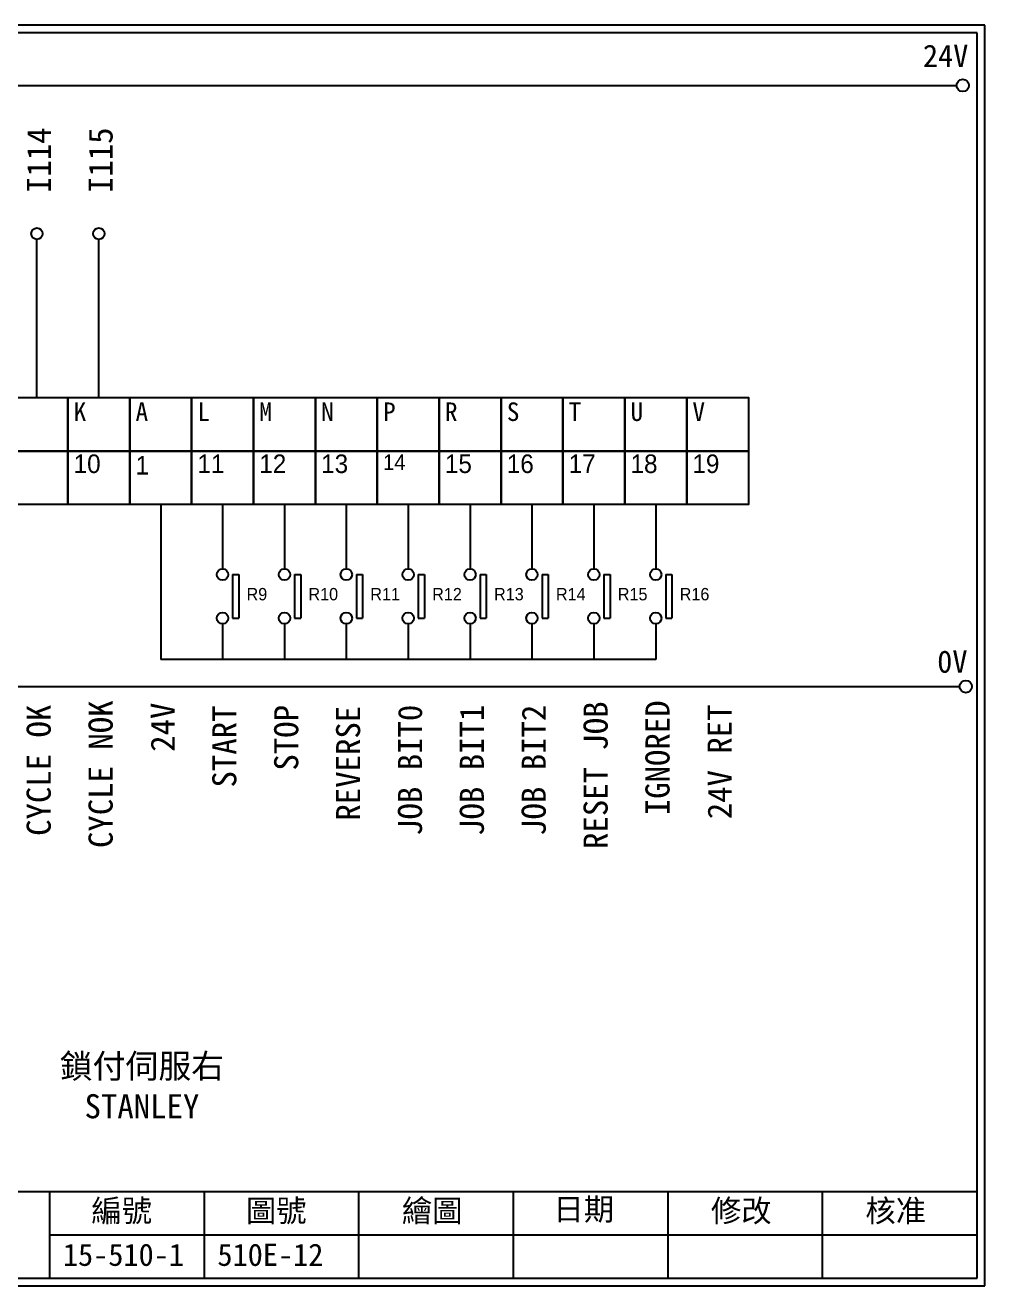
# Model space of a CAD drawing. Extents: x 627 to 914, y 3 to 207.
# Drawn here: x 759 to 914.2, y 3 to 207 of the extents above; entities that cross this region are included whole.
import ezdxf

# ---------------------------------------------------------------- set-up
doc = ezdxf.new("R2010")
doc.units = 0
doc.layers.get('0').update_dxf_attribs({"linetype": 'CONTINUOUS'})
doc.layers.add('圖框層', color=7, linetype='CONTINUOUS')
doc.layers.add('標尺寸層', color=3, linetype='CONTINUOUS')
doc.styles.add('CNS', font='romanc.shx', dxfattribs={"bigfont": 'chineset.shx'})
doc.styles.add('STSL', font='kaiu.ttf')

msp = doc.modelspace()

# ---------------------------------------------------------------- linework, layer by layer
for p, q in [((760.86, 146.73), (760.86, 172.32)), ((770.87, 146.73), (770.87, 172.32)), ((790.89, 129.4), (790.89, 119)), ((800.9, 129.4), (800.9, 119)), ((810.91, 129.4), (810.91, 119)), ((820.92, 129.4), (820.92, 119)), ((830.93, 129.4), (830.93, 119)), ((840.94, 129.4), (840.94, 119)), ((850.95, 129.4), (850.95, 119)), ((860.96, 129.4), (860.96, 119))]:
    msp.add_line(p, q)
for points in [[(755.86, 146.73), (765.87, 146.73), (765.87, 138.07), (755.86, 138.07)], [(765.87, 146.73), (775.88, 146.73), (775.88, 138.07), (765.87, 138.07)], [(775.88, 146.73), (785.89, 146.73), (785.89, 138.07), (775.88, 138.07)], [(785.89, 146.73), (795.9, 146.73), (795.9, 138.07), (785.89, 138.07)], [(795.9, 146.73), (805.91, 146.73), (805.91, 138.07), (795.9, 138.07)], [(805.91, 146.73), (815.92, 146.73), (815.92, 138.07), (805.91, 138.07)], [(815.92, 146.73), (825.93, 146.73), (825.93, 138.07), (815.92, 138.07)], [(825.93, 146.73), (835.94, 146.73), (835.94, 138.07), (825.93, 138.07)], [(835.94, 146.73), (845.95, 146.73), (845.95, 138.07), (835.94, 138.07)], [(845.95, 146.73), (855.96, 146.73), (855.96, 138.07), (845.95, 138.07)], [(855.96, 146.73), (865.97, 146.73), (865.97, 138.07), (855.96, 138.07)], [(865.97, 146.73), (875.98, 146.73), (875.98, 138.07), (865.97, 138.07)], [(755.86, 138.07), (765.87, 138.07), (765.87, 129.4), (755.86, 129.4)], [(765.87, 138.07), (775.88, 138.07), (775.88, 129.4), (765.87, 129.4)], [(775.88, 138.07), (785.89, 138.07), (785.89, 129.4), (775.88, 129.4)], [(785.89, 138.07), (795.9, 138.07), (795.9, 129.4), (785.89, 129.4)], [(795.9, 138.07), (805.91, 138.07), (805.91, 129.4), (795.9, 129.4)], [(805.91, 138.07), (815.92, 138.07), (815.92, 129.4), (805.91, 129.4)], [(815.92, 138.07), (825.93, 138.07), (825.93, 129.4), (815.92, 129.4)], [(825.93, 138.07), (835.94, 138.07), (835.94, 129.4), (825.93, 129.4)], [(835.94, 138.07), (845.95, 138.07), (845.95, 129.4), (835.94, 129.4)], [(845.95, 138.07), (855.96, 138.07), (855.96, 129.4), (845.95, 129.4)], [(855.96, 138.07), (865.97, 138.07), (865.97, 129.4), (855.96, 129.4)], [(865.97, 138.07), (875.98, 138.07), (875.98, 129.4), (865.97, 129.4)]]:
    msp.add_lwpolyline(points, close=True)
for centre in [(910.63, 197.22), (911.12, 99.96)]:
    msp.add_circle(centre, 1)
at = {"layer": '圖框層', "color": 7}
for p, q in [((914.2, 206.97), (627.2, 206.97)), ((914.2, 3), (914.2, 206.97)), ((912.95, 205.72), (628.45, 205.72)), ((912.95, 4.25), (912.95, 205.72)), ((628.45, 18.25), (912.95, 18.25)), ((762.95, 4.25), (762.95, 18.25)), ((787.95, 4.25), (787.95, 18.25)), ((812.95, 4.25), (812.95, 18.25)), ((837.95, 4.25), (837.95, 18.25)), ((862.95, 4.25), (862.95, 18.25)), ((887.95, 4.25), (887.95, 18.25)), ((762.95, 11.25), (912.95, 11.25)), ((628.45, 4.25), (912.95, 4.25)), ((627.2, 3), (914.2, 3))]:
    msp.add_line(p, q, dxfattribs=at)
at = {"layer": '標尺寸層', "color": 7}
for p, q in [((632.04, 197.22), (909.63, 197.22)), ((632.25, 99.96), (910.12, 99.96))]:
    msp.add_line(p, q, dxfattribs=at)
at = {"layer": '標尺寸層'}
for p, q in [((780.88, 129.4), (780.88, 104.36)), ((792.52, 118.08), (792.52, 111.03)), ((792.52, 118.08), (793.52, 118.08)), ((793.52, 118.08), (793.52, 111.03)), ((802.53, 118.08), (802.53, 111.03)), ((802.53, 118.08), (803.53, 118.08)), ((803.53, 118.08), (803.53, 111.03)), ((812.54, 118.08), (812.54, 111.03)), ((812.54, 118.08), (813.54, 118.08)), ((813.54, 118.08), (813.54, 111.03)), ((822.55, 118.08), (822.55, 111.03)), ((822.55, 118.08), (823.55, 118.08)), ((823.55, 118.08), (823.55, 111.03)), ((832.56, 118.08), (832.56, 111.03)), ((832.56, 118.08), (833.56, 118.08)), ((833.56, 118.08), (833.56, 111.03)), ((842.57, 118.08), (842.57, 111.03)), ((842.57, 118.08), (843.57, 118.08)), ((843.57, 118.08), (843.57, 111.03)), ((852.58, 118.08), (852.58, 111.03)), ((852.58, 118.08), (853.58, 118.08)), ((853.58, 118.08), (853.58, 111.03)), ((862.59, 118.08), (862.59, 111.03)), ((862.59, 118.08), (863.59, 118.08)), ((863.59, 118.08), (863.59, 111.03)), ((792.52, 111.03), (793.52, 111.03)), ((802.53, 111.03), (803.53, 111.03)), ((812.54, 111.03), (813.54, 111.03)), ((822.55, 111.03), (823.55, 111.03)), ((832.56, 111.03), (833.56, 111.03)), ((842.57, 111.03), (843.57, 111.03)), ((852.58, 111.03), (853.58, 111.03)), ((862.59, 111.03), (863.59, 111.03)), ((790.89, 110.11), (790.89, 104.36)), ((800.9, 110.11), (800.9, 104.36)), ((810.91, 110.11), (810.91, 104.36)), ((820.92, 110.11), (820.92, 104.36)), ((830.93, 110.11), (830.93, 104.36)), ((840.94, 110.11), (840.94, 104.36)), ((850.95, 110.11), (850.95, 104.36)), ((860.96, 110.11), (860.96, 104.36)), ((860.96, 104.36), (780.88, 104.36))]:
    msp.add_line(p, q, dxfattribs=at)
at = {"layer": '標尺寸層', "color": 7}
for centre in [(760.86, 173.24), (770.87, 173.24), (790.89, 118.08), (800.9, 118.08), (810.91, 118.08), (820.92, 118.08), (830.93, 118.08), (840.94, 118.08), (850.95, 118.08), (860.96, 118.08), (790.89, 111.03), (800.9, 111.03), (810.91, 111.03), (820.92, 111.03), (830.93, 111.03), (840.94, 111.03), (850.95, 111.03), (860.96, 111.03)]:
    msp.add_circle(centre, 0.92, dxfattribs=at)

# ---------------------------------------------------------------- texts
at = {"attachment_point": 1}
for s, insert, char_height, width in [('K', (766.8, 145.93), 3, 8.2913), ('A', (776.81, 145.93), 3, 8.2913), ('L', (786.82, 145.93), 3, 8.2913), ('M', (796.83, 145.93), 3, 8.2913), ('N', (806.84, 145.93), 3, 8.2913), ('P', (816.85, 145.93), 3, 8.2913), ('R', (826.86, 145.93), 3, 8.2913), ('S', (836.87, 145.93), 3, 8.2913), ('T', (846.88, 145.93), 3, 8.2913), ('U', (856.89, 145.93), 3, 8.2913), ('V', (866.9, 145.93), 3, 8.2913), ('{\\fPMingLiU|b0|i0|c136|p18;10}', (766.8, 137.51), 3, 8.2913), ('{\\fPMingLiU|b0|i0|c136|p18;1}', (776.81, 137.27), 3, 8.2913), ('{\\fPMingLiU|b0|i0|c136|p18;11}', (786.82, 137.51), 3, 8.2913), ('{\\fPMingLiU|b0|i0|c136|p18;12}', (796.83, 137.51), 3, 8.2913), ('{\\fPMingLiU|b0|i0|c136|p18;13}', (806.84, 137.51), 3, 8.2913), ('{\\fPMingLiU|b0|i0|c136|p18;14}', (816.85, 137.51), 2.5, 8.2913), ('{\\fPMingLiU|b0|i0|c136|p18;15}', (826.86, 137.51), 3, 8.2913), ('{\\fPMingLiU|b0|i0|c136|p18;16}', (836.87, 137.51), 3, 8.2913), ('{\\fPMingLiU|b0|i0|c136|p18;17}', (846.88, 137.51), 3, 8.2913), ('{\\fPMingLiU|b0|i0|c136|p18;18}', (856.89, 137.51), 3, 8.2913), ('{\\fPMingLiU|b0|i0|c136|p18;19}', (866.9, 137.51), 3, 8.2913), ('{\\fPMingLiU|b0|i0|c136|p18;R9}', (794.77, 115.91), 2, 3.1503), ('{\\fPMingLiU|b0|i0|c136|p18;R10}', (804.78, 115.91), 2, 3.1503), ('{\\fPMingLiU|b0|i0|c136|p18;R11}', (814.79, 115.91), 2, 3.1503), ('{\\fPMingLiU|b0|i0|c136|p18;R12}', (824.8, 115.91), 2, 3.1503), ('{\\fPMingLiU|b0|i0|c136|p18;R13}', (834.81, 115.91), 2, 3.1503), ('{\\fPMingLiU|b0|i0|c136|p18;R14}', (844.82, 115.91), 2, 3.1503), ('{\\fPMingLiU|b0|i0|c136|p18;R15}', (854.83, 115.91), 2, 3.1503), ('{\\fPMingLiU|b0|i0|c136|p18;R16}', (864.84, 115.91), 2, 3.1503)]:
    msp.add_mtext(s, dxfattribs=dict(at, insert=insert, char_height=char_height, width=width))
at = {"layer": '圖框層', "color": 4, "style": 'STSL'}
for s, p in [('24V', (904.19, 200.22)), ('0V', (906.5, 102.2)), ('編號', (769.66, 13.34)), ('圖號', (794.66, 13.34)), ('繪圖', (819.89, 13.34)), ('日期', (844.41, 13.59)), ('修改', (869.89, 13.34)), ('核准', (894.89, 13.34)), ('15-510-1', (765.06, 6.22)), ('510E-12', (790.06, 6.22))]:
    msp.add_text(s, height=3.6, dxfattribs=at).set_placement(p)
at = {"layer": '標尺寸層', "color": 7, "char_height": 3.9, "attachment_point": 5, "rotation": 90, "style": 'CNS'}
for s, insert, width in [('{\\fDFKai-SB|b0|i0|c136|p65;I114}', (761.18, 185.12), 25.1059), ('{\\fDFKai-SB|b0|i0|c136|p65;I115}', (771.19, 185.12), 25.1059), ('{\\fDFKai-SB|b0|i0|c136|p65;CYCLE OK}', (761.18, 86.41), 27.0973), ('{\\fDFKai-SB|b0|i0|c136|p65;CYCLE NOK}', (771.19, 85.78), 28.3524), ('{\\fDFKai-SB|b0|i0|c136|p65;24V}', (781.2, 93.38), 13.1493), ('{\\fDFKai-SB|b0|i0|c136|p65;START}', (791.21, 90.26), 19.3871), ('{\\fDFKai-SB|b0|i0|c136|p65;STOP}', (801.22, 91.67), 16.5786), ('{\\fDFKai-SB|b0|i0|c136|p65;REVERSE}', (811.23, 87.56), 24.7886), ('{\\fDFKai-SB|b0|i0|c136|p65;JOB BIT0}', (821.24, 86.41), 27.0973), ('{\\fDFKai-SB|b0|i0|c136|p65;JOB BIT1}', (831.25, 86.41), 27.0973), ('{\\fDFKai-SB|b0|i0|c136|p65;JOB BIT2}', (841.26, 86.41), 27.0973), ('{\\fDFKai-SB|b0|i0|c136|p65;RESET JOB}', (851.27, 85.62), 28.6782), ('{\\fDFKai-SB|b0|i0|c136|p65;IGNORED}', (861.28, 88.43), 23.0609), ('{\\fDFKai-SB|b0|i0|c136|p65;24V RET}', (871.29, 87.78), 24.3574)]:
    msp.add_mtext(s, dxfattribs=dict(at, insert=insert, width=width))
at = {"layer": '標尺寸層', "color": 7, "insert": (777.85, 35.27), "char_height": 3.9, "width": 46.8521, "attachment_point": 5, "style": 'CNS'}
msp.add_mtext('{\\fDFKai-SB|b0|i0|c136|p65;鎖付伺服右\\PSTANLEY}', dxfattribs=at)

doc.saveas('drawing.dxf')
